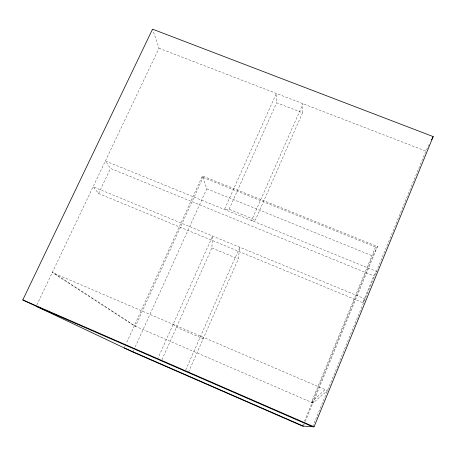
<?xml version="1.0" encoding="UTF-8"?>
<svg xmlns="http://www.w3.org/2000/svg" width="456" height="456" viewBox="0 0 456 456"><rect width="100%" height="100%" fill="white"/><g stroke="black" fill="none" stroke-linecap="round" stroke-linejoin="round"><path stroke-width="0.34" stroke-dasharray="2.28 1.71" d="M302.539 112.774L302.989 103.723L251.558 220.51L255.417 219.957L302.539 112.774L276.621 102.742L276.319 93.44L224.46 209.475L229.117 209.253L255.417 219.957M161.965 359.812L211.846 247.984L212.593 236.031L158.135 357.88M188.493 372.164L238.277 258.934L239.782 247.237L185.187 371.207M303.645 425.482L304.175 424.2M305.235 421.623L377.477 246.548L202.413 175.953L126.244 343.528M362.822 302.642L365.131 298.914L93.092 186.772L98.587 193.521L362.822 302.642L373.817 275.886L376.445 271.371L105.364 160.979L110.489 168.424L373.817 275.886M312.622 426.742L425.858 151.084L429.37 144.153M312.936 402.973L134.303 325.795L52.292 272.506L327.476 390.581L312.936 402.973L311.454 402.266L375.55 247.044L377.477 246.548L372.695 255.987L303.838 422.786M302.482 426.069L303.571 423.442M229.117 209.253L276.621 102.742M134.303 325.795L135.46 326.234L203.045 177.447L202.413 175.953L206.773 188.784L134.947 347.529M132.895 352.06L133.779 350.117M124.516 347.324L125.092 346.058M98.587 193.521L110.489 168.424M36.822 305.013L159.024 48.228L152.549 29.161M311.454 402.266L325.082 389.555M159.024 48.228L425.858 151.084M203.045 177.447L375.55 247.044M206.773 188.784L372.695 255.987M211.846 247.984L238.277 258.934M54.486 273.446L135.46 326.234M173.12 324.353L176.466 327.305L203.176 338.774L200.623 336.152"/><path stroke-width="0.68" d="M314.059 426.839L433.2 136.595L152.549 29.161L22.8 299.934L132.895 352.06L302.482 426.069L314.059 426.839L22.8 299.934M431.604 139.741L433.2 136.595M36.218 306.284L312.622 426.742M124.231 347.957L303.377 426.126"/></g></svg>
